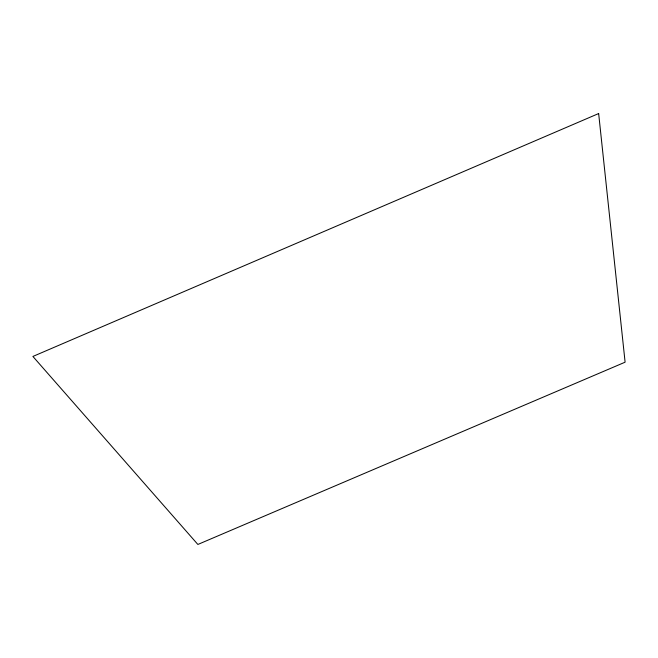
<?xml version="1.0" encoding="UTF-8"?>
<svg xmlns="http://www.w3.org/2000/svg" width="658" height="658" viewBox="0 0 658 658"><rect width="100%" height="100%" fill="white"/><g stroke="black" fill="none" stroke-linecap="round" stroke-linejoin="round"><path stroke-width="0.99" d="M598.657 113.546L32.9 356.447L197.869 544.454L625.1 362.188L598.657 113.546"/></g></svg>
